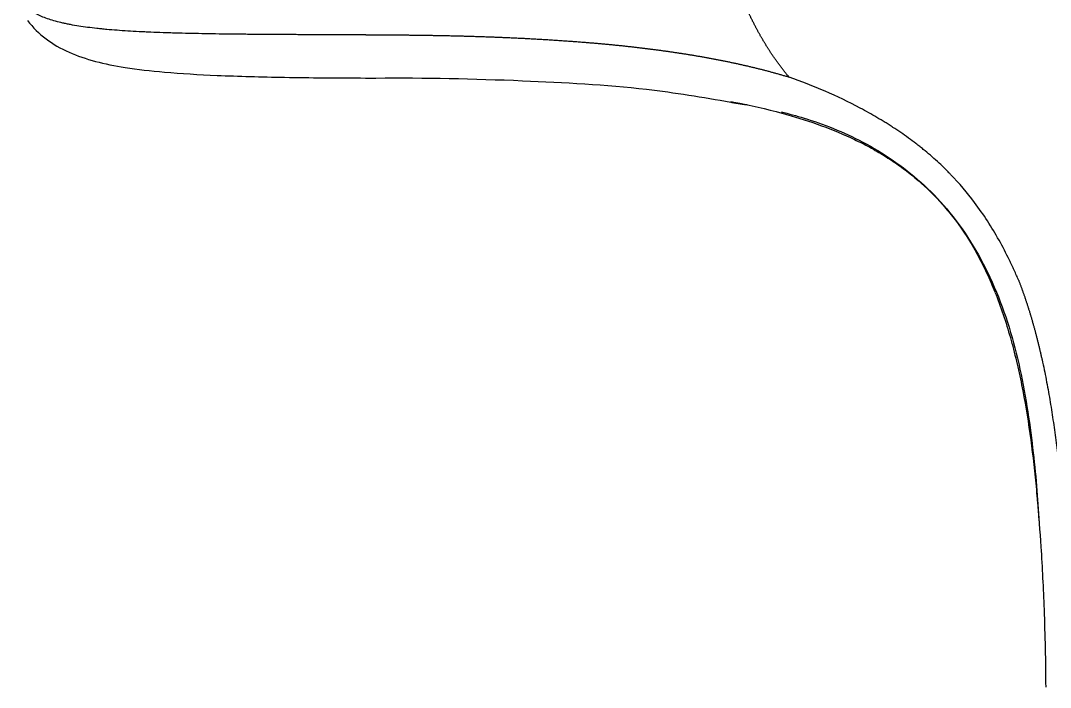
# Model space of a CAD drawing. Extents: x 1171 to 2300, y 0 to 827.
# Drawn here: x 1376.51 to 1423.58, y 603.2 to 633.69 of the extents above; entities that cross this region are included whole.
import ezdxf

# ---------------------------------------------------------------- set-up
doc = ezdxf.new("R2010")
doc.units = 0
doc.header["$LTSCALE"] = 10
doc.header["$MEASUREMENT"] = 0
doc.layers.add('1', color=7, linetype='CONTINUOUS')

msp = doc.modelspace()

# ---------------------------------------------------------------- linework, layer by layer
at = {"layer": '1', "color": 7, "linetype": 'Continuous', "lineweight": -3}
for points, knots in [([(1411.634, 631.104), (1411.623, 631.117), (1411.602, 631.142), (1411.569, 631.181), (1411.537, 631.22), (1411.505, 631.259), (1411.473, 631.298), (1411.441, 631.338), (1411.41, 631.377), (1411.378, 631.417), (1411.347, 631.457), (1411.316, 631.497), (1411.285, 631.537), (1411.254, 631.578), (1411.223, 631.619), (1411.192, 631.66), (1411.162, 631.701), (1411.131, 631.742), (1411.101, 631.784), (1411.071, 631.825), (1411.041, 631.867), (1411.011, 631.91), (1410.981, 631.952), (1410.951, 631.994), (1410.922, 632.037), (1410.893, 632.08), (1410.863, 632.123), (1410.834, 632.167), (1410.805, 632.21), (1410.776, 632.254), (1410.748, 632.298), (1410.719, 632.342), (1410.691, 632.387), (1410.662, 632.431), (1410.634, 632.476), (1410.606, 632.521), (1410.578, 632.567), (1410.55, 632.612), (1410.522, 632.658), (1410.495, 632.704), (1410.467, 632.75), (1410.44, 632.796), (1410.413, 632.843), (1410.386, 632.89), (1410.359, 632.937), (1410.332, 632.984), (1410.305, 633.031), (1410.278, 633.079), (1410.252, 633.127), (1410.225, 633.175), (1410.199, 633.224), (1410.173, 633.272), (1410.147, 633.321), (1410.121, 633.37), (1410.095, 633.419), (1410.069, 633.469), (1410.044, 633.519), (1410.018, 633.569), (1409.993, 633.619), (1409.967, 633.669), (1409.942, 633.72), (1409.917, 633.771), (1409.892, 633.822), (1409.867, 633.873), (1409.842, 633.925), (1409.818, 633.977), (1409.793, 634.029), (1409.769, 634.081), (1409.744, 634.133), (1409.72, 634.186), (1409.696, 634.239), (1409.672, 634.292), (1409.648, 634.346), (1409.624, 634.399), (1409.601, 634.453), (1409.577, 634.508), (1409.553, 634.562), (1409.53, 634.617), (1409.507, 634.672), (1409.483, 634.727), (1409.46, 634.782), (1409.437, 634.838), (1409.414, 634.893), (1409.392, 634.95), (1409.369, 635.006), (1409.346, 635.062), (1409.324, 635.119), (1409.301, 635.176), (1409.279, 635.234), (1409.256, 635.291), (1409.234, 635.349), (1409.212, 635.407), (1409.19, 635.465), (1409.168, 635.524), (1409.146, 635.582), (1409.125, 635.641), (1409.103, 635.701), (1409.081, 635.76), (1409.06, 635.82), (1409.038, 635.88), (1409.017, 635.94), (1408.996, 636.001), (1408.975, 636.061), (1408.954, 636.122), (1408.933, 636.183), (1408.912, 636.245), (1408.891, 636.307), (1408.87, 636.369), (1408.85, 636.431), (1408.829, 636.493), (1408.809, 636.556), (1408.788, 636.619), (1408.768, 636.682), (1408.748, 636.745), (1408.727, 636.809), (1408.707, 636.873), (1408.687, 636.937), (1408.667, 637.002), (1408.648, 637.066), (1408.628, 637.131), (1408.597, 637.232), (1408.557, 637.368), (1408.507, 637.54), (1408.457, 637.713), (1408.408, 637.888), (1408.36, 638.064), (1408.313, 638.24), (1408.266, 638.418), (1408.22, 638.597), (1408.175, 638.778), (1408.131, 638.959), (1408.087, 639.141), (1408.044, 639.325), (1408.002, 639.51), (1407.961, 639.696), (1407.92, 639.883), (1407.88, 640.071), (1407.841, 640.261), (1407.803, 640.451), (1407.766, 640.643), (1407.729, 640.836), (1407.693, 641.03), (1407.658, 641.226), (1407.624, 641.422), (1407.59, 641.62), (1407.558, 641.819), (1407.526, 642.019), (1407.495, 642.22), (1407.465, 642.422), (1407.436, 642.626), (1407.407, 642.83), (1407.38, 643.036), (1407.353, 643.243), (1407.327, 643.452), (1407.302, 643.661), (1407.286, 643.801), (1407.278, 643.872)], [0, 0, 0, 0, 0.003686, 0.007375, 0.011068, 0.014765, 0.018466, 0.022172, 0.025882, 0.029597, 0.033317, 0.037041, 0.040771, 0.044506, 0.048246, 0.051992, 0.055744, 0.059501, 0.063265, 0.067034, 0.07081, 0.074593, 0.078381, 0.082177, 0.08598, 0.089789, 0.093606, 0.09743, 0.101261, 0.1051, 0.108947, 0.112802, 0.116664, 0.120535, 0.124414, 0.128302, 0.132198, 0.136103, 0.140016, 0.143939, 0.147871, 0.151811, 0.155762, 0.159721, 0.163691, 0.16767, 0.171659, 0.175657, 0.179666, 0.183686, 0.187715, 0.191755, 0.195806, 0.199867, 0.203939, 0.208022, 0.212116, 0.216221, 0.220338, 0.224466, 0.228605, 0.232756, 0.236919, 0.241094, 0.24528, 0.249479, 0.253689, 0.257912, 0.262147, 0.266395, 0.270655, 0.274928, 0.279213, 0.283511, 0.287822, 0.292146, 0.296483, 0.300833, 0.305196, 0.309573, 0.313963, 0.318366, 0.322783, 0.327213, 0.331658, 0.336116, 0.340587, 0.345073, 0.349573, 0.354087, 0.358615, 0.363157, 0.367713, 0.372284, 0.376869, 0.381469, 0.386083, 0.390712, 0.395356, 0.400014, 0.404687, 0.409376, 0.414079, 0.418797, 0.42353, 0.428278, 0.433042, 0.437821, 0.442615, 0.447425, 0.45225, 0.45709, 0.461946, 0.466818, 0.471706, 0.476609, 0.481528, 0.486463, 0.491414, 0.49638, 0.501363, 0.514423, 0.527548, 0.540737, 0.553992, 0.567313, 0.580701, 0.594155, 0.607678, 0.621268, 0.634927, 0.648656, 0.662454, 0.676322, 0.690261, 0.70427, 0.718351, 0.732504, 0.746729, 0.761027, 0.775398, 0.789843, 0.804362, 0.818954, 0.833622, 0.848364, 0.863182, 0.878076, 0.893046, 0.908093, 0.923216, 0.938417, 0.953695, 0.969052, 0.984487, 1, 1, 1, 1]), ([(1392.283, 633.039), (1391.802, 633.04), (1391.325, 633.04), (1390.617, 633.041), (1390.381, 633.042), (1389.913, 633.043), (1389.68, 633.043), (1389.216, 633.045), (1388.869, 633.046), (1388.525, 633.048), (1388.296, 633.049), (1388.182, 633.05), (1387.84, 633.052), (1387.613, 633.054), (1387.274, 633.056), (1387.105, 633.058), (1386.938, 633.059), (1386.827, 633.06), (1386.771, 633.061), (1386.273, 633.066), (1385.842, 633.071), (1385.21, 633.081), (1385.003, 633.084), (1384.592, 633.092), (1384.39, 633.096), (1383.989, 633.105), (1383.693, 633.113), (1383.403, 633.122), (1383.211, 633.128), (1383.115, 633.131), (1382.831, 633.141), (1382.551, 633.151), (1382.279, 633.164), (1382.099, 633.172), (1382.011, 633.176), (1381.572, 633.199), (1381.237, 633.22), (1380.756, 633.256), (1380.521, 633.276), (1380.257, 633.301), (1380.146, 633.313), (1380.072, 633.321), (1380.036, 633.324), (1379.708, 633.361), (1379.431, 633.397), (1379.04, 633.459), (1378.85, 633.492), (1378.64, 633.534), (1378.553, 633.553), (1378.495, 633.566), (1378.466, 633.572), (1378.212, 633.63), (1378.002, 633.688), (1377.713, 633.783), (1377.575, 633.833), (1377.424, 633.896), (1377.362, 633.924), (1377.321, 633.943), (1377.301, 633.952), (1377.12, 634.039), (1376.976, 634.124), (1376.719, 634.309), (1376.607, 634.41), (1376.51, 634.518)], [0, 0, 0, 0, 0.0625, 0.0625, 0.09375, 0.09375, 0.125, 0.125, 0.15625, 0.171875, 0.171875, 0.1875, 0.1875, 0.21875, 0.21875, 0.234375, 0.242188, 0.242188, 0.25, 0.25, 0.3125, 0.3125, 0.34375, 0.34375, 0.375, 0.375, 0.40625, 0.421875, 0.421875, 0.4375, 0.4375, 0.46875, 0.484375, 0.484375, 0.5, 0.5, 0.5625, 0.5625, 0.59375, 0.609375, 0.617188, 0.617188, 0.625, 0.625, 0.6875, 0.6875, 0.71875, 0.734375, 0.742188, 0.742188, 0.75, 0.75, 0.8125, 0.8125, 0.84375, 0.859375, 0.867188, 0.867188, 0.875, 0.875, 0.9375, 0.9375, 1, 1, 1, 1]), ([(1376.833, 633.688), (1377.07, 633.374), (1377.618, 632.826), (1378.68, 632.22), (1379.905, 631.804), (1381.339, 631.515), (1383.158, 631.307), (1385.57, 631.167), (1388.072, 631.101), (1390.387, 631.071), (1391.632, 631.065), (1392.281, 631.064)], [0, 0, 0, 0, 0.109602, 0.214547, 0.315014, 0.414072, 0.530029, 0.666519, 0.823073, 0.90876, 1, 1, 1, 1]), ([(1392.754, 633.039), (1392.817, 633.039), (1392.942, 633.038), (1393.131, 633.038), (1393.321, 633.037), (1393.512, 633.036), (1393.704, 633.035), (1393.896, 633.033), (1394.09, 633.031), (1394.284, 633.03), (1394.479, 633.027), (1394.675, 633.025), (1394.871, 633.022), (1395.069, 633.02), (1395.267, 633.016), (1395.467, 633.013), (1395.667, 633.009), (1395.868, 633.005), (1396.07, 633.001), (1396.272, 632.996), (1396.476, 632.991), (1396.68, 632.986), (1396.885, 632.98), (1397.091, 632.975), (1397.298, 632.968), (1397.506, 632.962), (1397.714, 632.955), (1397.923, 632.947), (1398.133, 632.939), (1398.344, 632.931), (1398.556, 632.923), (1398.768, 632.913), (1398.982, 632.904), (1399.196, 632.894), (1399.411, 632.884), (1399.627, 632.873), (1399.843, 632.862), (1400.06, 632.85), (1400.278, 632.837), (1400.497, 632.824), (1400.717, 632.811), (1400.937, 632.797), (1401.159, 632.782), (1401.381, 632.767), (1401.603, 632.751), (1401.827, 632.735), (1402.051, 632.718), (1402.257, 632.702), (1402.443, 632.686), (1402.611, 632.672), (1402.778, 632.658), (1402.945, 632.643), (1403.112, 632.628), (1403.279, 632.613), (1403.446, 632.597), (1403.612, 632.58), (1403.779, 632.564), (1403.945, 632.547), (1404.11, 632.529), (1404.276, 632.511), (1404.442, 632.493), (1404.607, 632.474), (1404.772, 632.455), (1404.937, 632.435), (1405.101, 632.415), (1405.266, 632.395), (1405.43, 632.374), (1405.594, 632.352), (1405.758, 632.33), (1405.922, 632.308), (1406.085, 632.285), (1406.248, 632.261), (1406.411, 632.237), (1406.574, 632.213), (1406.736, 632.188), (1406.899, 632.163), (1407.061, 632.137), (1407.222, 632.11), (1407.384, 632.083), (1407.545, 632.055), (1407.706, 632.027), (1407.867, 631.998), (1408.027, 631.969), (1408.187, 631.939), (1408.347, 631.908), (1408.507, 631.877), (1408.666, 631.845), (1408.825, 631.813), (1408.984, 631.78), (1409.142, 631.746), (1409.301, 631.711), (1409.459, 631.676), (1409.616, 631.641), (1409.773, 631.604), (1409.93, 631.567), (1410.087, 631.529), (1410.243, 631.49), (1410.399, 631.451), (1410.554, 631.41), (1410.71, 631.369), (1410.864, 631.328), (1411.019, 631.285), (1411.173, 631.242), (1411.326, 631.197), (1411.479, 631.152), (1411.581, 631.122), (1411.632, 631.106)], [0, 0, 0, 0, 0.009877, 0.019799, 0.029766, 0.039779, 0.049837, 0.059941, 0.070089, 0.080283, 0.090521, 0.100805, 0.111133, 0.121506, 0.131924, 0.142386, 0.152893, 0.163445, 0.174041, 0.184681, 0.195366, 0.206094, 0.216867, 0.227684, 0.238545, 0.24945, 0.260399, 0.271392, 0.282428, 0.293508, 0.304632, 0.315799, 0.32701, 0.338265, 0.349562, 0.360904, 0.372288, 0.383715, 0.395185, 0.406698, 0.418253, 0.429852, 0.441492, 0.453176, 0.464901, 0.476669, 0.48848, 0.500332, 0.509167, 0.517995, 0.526816, 0.535629, 0.544435, 0.553233, 0.562024, 0.570807, 0.579583, 0.588351, 0.597112, 0.605865, 0.61461, 0.623348, 0.632078, 0.6408, 0.649514, 0.658221, 0.66692, 0.675612, 0.684295, 0.692971, 0.70164, 0.7103, 0.718953, 0.727598, 0.736234, 0.744863, 0.753484, 0.762097, 0.770702, 0.779298, 0.787887, 0.796468, 0.80504, 0.813604, 0.822161, 0.830709, 0.839249, 0.847782, 0.856306, 0.864823, 0.873332, 0.881833, 0.890326, 0.898811, 0.907288, 0.915758, 0.924218, 0.932671, 0.941116, 0.949552, 0.95798, 0.9664, 0.974812, 0.983216, 0.991612, 1, 1, 1, 1]), ([(1392.75, 631.064), (1394.988, 631.085), (1399.113, 630.985), (1404.54, 630.695), (1407.69, 630.197), (1408.967, 629.956)], [0, 0, 0, 0, 0.412009, 0.761043, 1, 1, 1, 1]), ([(1408.976, 629.99), (1409.02, 629.982), (1409.065, 629.973), (1409.852, 629.821), (1410.587, 629.654), (1411.309, 629.456)], [0, 0, 0, 0, 0.056381, 0.056381, 1, 1, 1, 1]), ([(1411.291, 629.513), (1411.612, 629.433), (1412.352, 629.232), (1413.63, 628.794), (1415.038, 628.144), (1416.876, 627.043), (1419.051, 625.098), (1420.641, 622.495), (1421.578, 620.115), (1422.302, 617.522), (1422.767, 614.396), (1422.989, 612.053), (1423.035, 610.955)], [0, 0, 0, 0, 0.052481, 0.112973, 0.171254, 0.231631, 0.361376, 0.505437, 0.582646, 0.663075, 0.836307, 1, 1, 1, 1]), ([(1411.313, 629.455), (1411.862, 629.305), (1412.398, 629.139), (1413.441, 628.769), (1413.948, 628.565), (1414.439, 628.338)], [0, 0, 0, 0, 0.5, 0.5, 1, 1, 1, 1]), ([(1420.114, 625.367), (1419.775, 625.818), (1419.407, 626.251), (1419.003, 626.67), (1418.991, 626.682), (1418.966, 626.708), (1418.929, 626.745), (1418.843, 626.833), (1418.667, 627.007), (1418.308, 627.346), (1417.987, 627.623), (1417.712, 627.846), (1417.657, 627.891), (1417.546, 627.978), (1417.378, 628.109), (1417.206, 628.237), (1416.975, 628.405), (1416.857, 628.488), (1416.621, 628.65), (1416.502, 628.729), (1416.352, 628.826), (1416.322, 628.846), (1416.262, 628.884), (1416.171, 628.942), (1415.959, 629.074), (1415.774, 629.185), (1415.4, 629.403), (1415.146, 629.546), (1414.887, 629.688)], [0, 0, 0, 0, 0.25, 0.25, 0.257812, 0.257812, 0.265625, 0.28125, 0.3125, 0.375, 0.5, 0.5, 0.53125, 0.53125, 0.5625, 0.625, 0.625, 0.6875, 0.6875, 0.75, 0.75, 0.765625, 0.765625, 0.78125, 0.8125, 0.875, 0.875, 1, 1, 1, 1]), ([(1414.439, 628.338), (1414.678, 628.228), (1414.914, 628.112), (1415.375, 627.869), (1415.602, 627.742), (1416.045, 627.477), (1416.262, 627.338), (1416.685, 627.049), (1416.891, 626.899), (1417.492, 626.429), (1417.873, 626.09), (1418.405, 625.55), (1418.576, 625.364), (1418.907, 624.98), (1419.067, 624.782), (1419.221, 624.577)], [0, 0, 0, 0, 0.125, 0.125, 0.25, 0.25, 0.375, 0.375, 0.5, 0.5, 0.75, 0.75, 0.875, 0.875, 1, 1, 1, 1]), ([(1422.128, 621.807), (1422.12, 621.826), (1422.111, 621.846), (1422.094, 621.885), (1422.086, 621.905), (1422.06, 621.963), (1422.009, 622.08), (1421.957, 622.197), (1421.852, 622.43), (1421.779, 622.585), (1421.554, 623.047), (1421.395, 623.353), (1420.893, 624.249), (1420.524, 624.821), (1420.114, 625.367)], [0, 0, 0, 0, 0.015625, 0.015625, 0.03125, 0.03125, 0.0625, 0.125, 0.125, 0.25, 0.25, 0.5, 0.5, 1, 1, 1, 1]), ([(1419.221, 624.577), (1419.594, 624.082), (1419.928, 623.56), (1420.383, 622.731), (1420.527, 622.447), (1420.796, 621.87), (1420.923, 621.578), (1421.042, 621.281)], [0, 0, 0, 0, 0.5, 0.5, 0.75, 0.75, 1, 1, 1, 1]), ([(1422.129, 621.805), (1422.137, 621.785), (1422.152, 621.744), (1422.175, 621.683), (1422.198, 621.622), (1422.221, 621.56), (1422.244, 621.498), (1422.267, 621.436), (1422.29, 621.373), (1422.312, 621.31), (1422.334, 621.247), (1422.357, 621.183), (1422.379, 621.119), (1422.401, 621.055), (1422.423, 620.991), (1422.444, 620.926), (1422.466, 620.861), (1422.487, 620.796), (1422.509, 620.73), (1422.53, 620.664), (1422.551, 620.598), (1422.572, 620.532), (1422.593, 620.465), (1422.614, 620.398), (1422.635, 620.331), (1422.655, 620.263), (1422.676, 620.195), (1422.696, 620.127), (1422.716, 620.059), (1422.736, 619.99), (1422.756, 619.921), (1422.776, 619.851), (1422.795, 619.782), (1422.815, 619.712), (1422.834, 619.642), (1422.854, 619.571), (1422.873, 619.5), (1422.892, 619.429), (1422.911, 619.358), (1422.929, 619.287), (1422.948, 619.215), (1422.967, 619.143), (1422.985, 619.07), (1423.003, 618.998), (1423.021, 618.925), (1423.039, 618.851), (1423.057, 618.778), (1423.075, 618.704), (1423.092, 618.63), (1423.11, 618.556), (1423.127, 618.481), (1423.145, 618.406), (1423.162, 618.331), (1423.179, 618.256), (1423.257, 617.905), (1423.387, 617.275), (1423.552, 616.361), (1423.698, 615.437), (1423.826, 614.504), (1423.94, 613.564), (1424.05, 612.514), (1424.15, 611.377), (1424.239, 610.174), (1424.308, 609.027), (1424.355, 608.124), (1424.385, 607.446), (1424.405, 606.974), (1424.423, 606.502), (1424.44, 606.029), (1424.453, 605.632), (1424.463, 605.311), (1424.469, 605.066), (1424.475, 604.824), (1424.48, 604.584), (1424.484, 604.347), (1424.488, 604.111), (1424.49, 603.878), (1424.492, 603.648), (1424.493, 603.419), (1424.493, 603.267), (1424.494, 603.192)], [0, 0, 0, 0, 0.003459, 0.00693, 0.010414, 0.013911, 0.01742, 0.020942, 0.024476, 0.028023, 0.031583, 0.035155, 0.038741, 0.042339, 0.045949, 0.049572, 0.053208, 0.056857, 0.060518, 0.064193, 0.067879, 0.071579, 0.075291, 0.079016, 0.082754, 0.086504, 0.090267, 0.094042, 0.097831, 0.101632, 0.105445, 0.109271, 0.11311, 0.116961, 0.120825, 0.124702, 0.128591, 0.132492, 0.136406, 0.140333, 0.144271, 0.148223, 0.152186, 0.156162, 0.160151, 0.164152, 0.168165, 0.172191, 0.17623, 0.180281, 0.184345, 0.188421, 0.19251, 0.196611, 0.200725, 0.249692, 0.298987, 0.3486, 0.398529, 0.448781, 0.499354, 0.56643, 0.630425, 0.691342, 0.74919, 0.774255, 0.799326, 0.824404, 0.849485, 0.874566, 0.887649, 0.900613, 0.913457, 0.926182, 0.938786, 0.951271, 0.963635, 0.975878, 0.987999, 1, 1, 1, 1]), ([(1421.043, 621.279), (1421.315, 620.601), (1421.545, 619.905), (1421.796, 619.019), (1421.844, 618.841), (1421.936, 618.483), (1422.07, 617.944), (1422.188, 617.399), (1422.408, 616.3), (1422.532, 615.558), (1422.743, 614.058), (1422.831, 613.3), (1422.926, 612.345), (1422.944, 612.154), (1422.978, 611.771), (1423.007, 611.435), (1423.034, 611.099), (1423.045, 610.956)], [0, 0, 0, 0, 0.213367, 0.213367, 0.266709, 0.266709, 0.320051, 0.426735, 0.426735, 0.640102, 0.640102, 0.85347, 0.85347, 0.906812, 0.906812, 0.960154, 1, 1, 1, 1]), ([(1422.978, 611.775), (1423.04, 611.061), (1423.167, 609.397), (1423.308, 606.54), (1423.354, 604.4), (1423.361, 603.213)], [0, 0, 0, 0, 0.251058, 0.58496, 1, 1, 1, 1])]:
    msp.add_open_spline(points, degree=3, knots=knots, dxfattribs=at)
for points, degree in [([(1392.283, 633.039), (1392.44, 633.039), (1392.597, 633.039), (1392.754, 633.039)], 3), ([(1392.281, 631.064), (1392.75, 631.064)], 1), ([(1414.887, 629.688), (1413.836, 630.25), (1412.748, 630.71), (1411.637, 631.102)], 3), ([(1408.967, 629.956), (1409.733, 629.838)], 1), ([(1423.045, 610.956), (1423.052, 610.872), (1423.058, 610.789), (1423.064, 610.705)], 3)]:
    msp.add_open_spline(points, degree=degree, dxfattribs=at)

doc.saveas('drawing.dxf')
